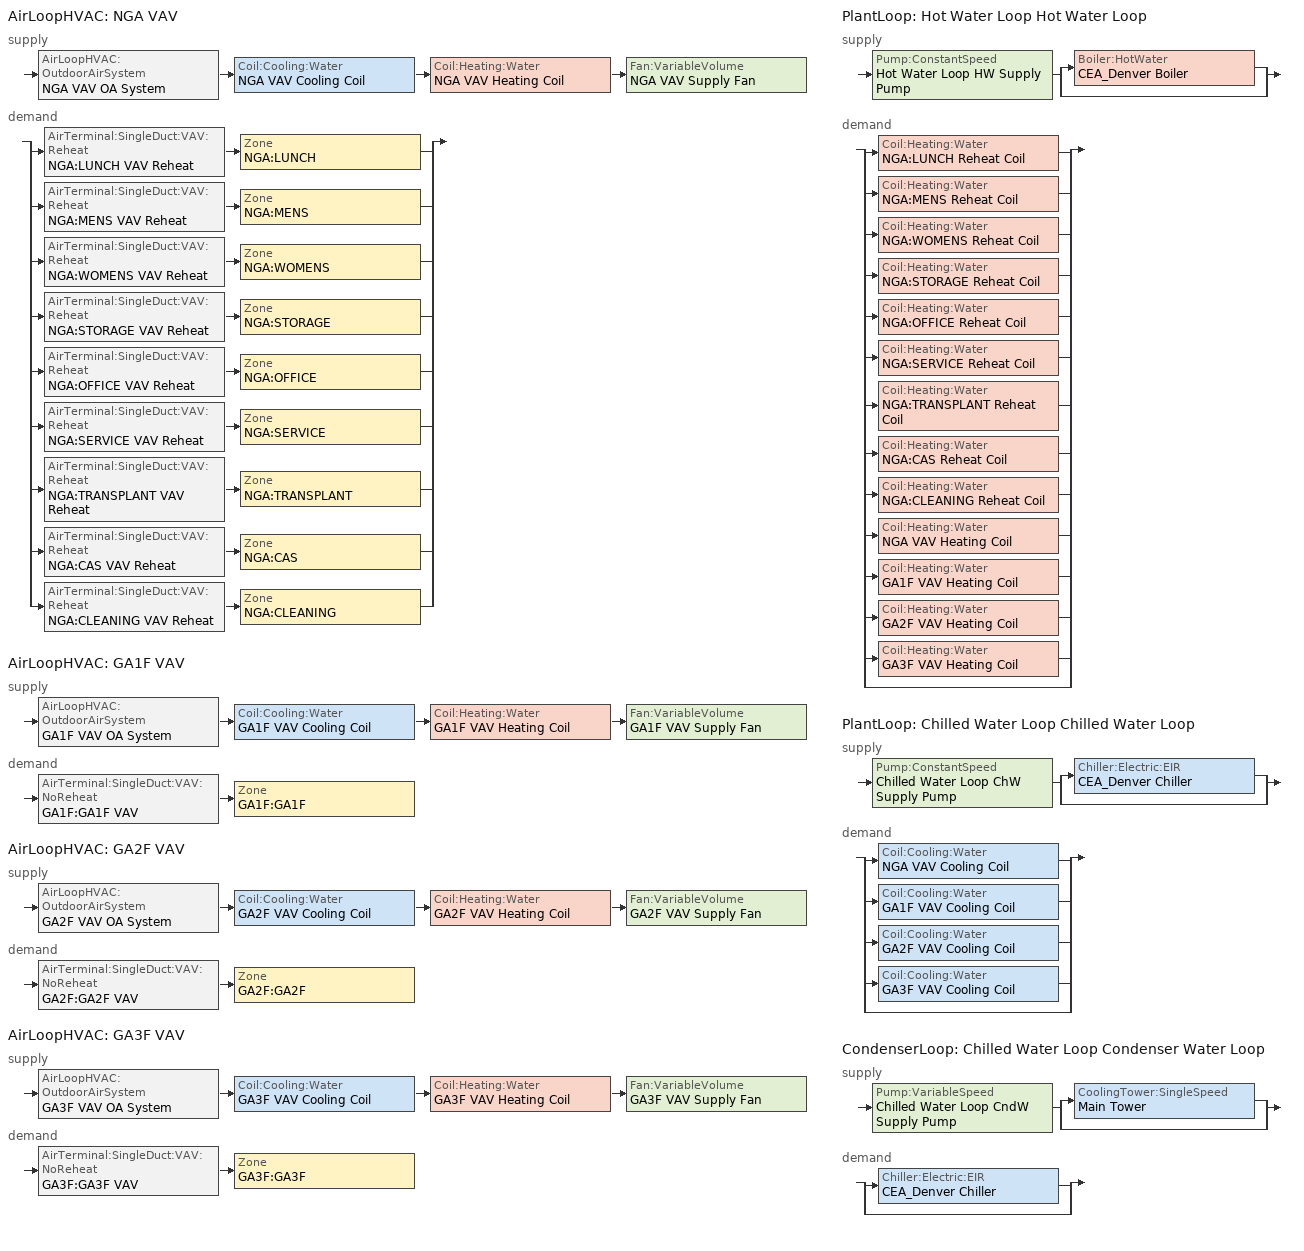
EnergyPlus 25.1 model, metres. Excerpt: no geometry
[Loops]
AirLoopHVAC 'NGA VAV'
 supply: AirLoopHVAC:OutdoorAirSystem 'NGA VAV OA System' > Coil:Cooling:Water 'NGA VAV Cooling Coil' > Coil:Heating:Water 'NGA VAV Heating Coil' > Fan:VariableVolume 'NGA VAV Supply Fan'
 demand: split
  | AirTerminal:SingleDuct:VAV:Reheat 'NGA:LUNCH VAV Reheat' > Zone 'NGA:LUNCH'
  | AirTerminal:SingleDuct:VAV:Reheat 'NGA:MENS VAV Reheat' > Zone 'NGA:MENS'
  | AirTerminal:SingleDuct:VAV:Reheat 'NGA:WOMENS VAV Reheat' > Zone 'NGA:WOMENS'
  | AirTerminal:SingleDuct:VAV:Reheat 'NGA:STORAGE VAV Reheat' > Zone 'NGA:STORAGE'
  | AirTerminal:SingleDuct:VAV:Reheat 'NGA:OFFICE VAV Reheat' > Zone 'NGA:OFFICE'
  | AirTerminal:SingleDuct:VAV:Reheat 'NGA:SERVICE VAV Reheat' > Zone 'NGA:SERVICE'
  | AirTerminal:SingleDuct:VAV:Reheat 'NGA:TRANSPLANT VAV Reheat' > Zone 'NGA:TRANSPLANT'
  | AirTerminal:SingleDuct:VAV:Reheat 'NGA:CAS VAV Reheat' > Zone 'NGA:CAS'
  | AirTerminal:SingleDuct:VAV:Reheat 'NGA:CLEANING VAV Reheat' > Zone 'NGA:CLEANING'
AirLoopHVAC 'GA1F VAV'
 supply: AirLoopHVAC:OutdoorAirSystem 'GA1F VAV OA System' > Coil:Cooling:Water 'GA1F VAV Cooling Coil' > Coil:Heating:Water 'GA1F VAV Heating Coil' > Fan:VariableVolume 'GA1F VAV Supply Fan'
 demand: AirTerminal:SingleDuct:VAV:NoReheat 'GA1F:GA1F VAV' > Zone 'GA1F:GA1F'
AirLoopHVAC 'GA2F VAV'
 supply: AirLoopHVAC:OutdoorAirSystem 'GA2F VAV OA System' > Coil:Cooling:Water 'GA2F VAV Cooling Coil' > Coil:Heating:Water 'GA2F VAV Heating Coil' > Fan:VariableVolume 'GA2F VAV Supply Fan'
 demand: AirTerminal:SingleDuct:VAV:NoReheat 'GA2F:GA2F VAV' > Zone 'GA2F:GA2F'
AirLoopHVAC 'GA3F VAV'
 supply: AirLoopHVAC:OutdoorAirSystem 'GA3F VAV OA System' > Coil:Cooling:Water 'GA3F VAV Cooling Coil' > Coil:Heating:Water 'GA3F VAV Heating Coil' > Fan:VariableVolume 'GA3F VAV Supply Fan'
 demand: AirTerminal:SingleDuct:VAV:NoReheat 'GA3F:GA3F VAV' > Zone 'GA3F:GA3F'
PlantLoop 'Hot Water Loop Hot Water Loop'
 supply: Pump:ConstantSpeed 'Hot Water Loop HW Supply Pump' > split
  | Boiler:HotWater 'CEA_Denver Boiler'
  | bypass
 demand: split
  | Coil:Heating:Water 'NGA:LUNCH Reheat Coil'
  | Coil:Heating:Water 'NGA:MENS Reheat Coil'
  | Coil:Heating:Water 'NGA:WOMENS Reheat Coil'
  | Coil:Heating:Water 'NGA:STORAGE Reheat Coil'
  | Coil:Heating:Water 'NGA:OFFICE Reheat Coil'
  | Coil:Heating:Water 'NGA:SERVICE Reheat Coil'
  | Coil:Heating:Water 'NGA:TRANSPLANT Reheat Coil'
  | Coil:Heating:Water 'NGA:CAS Reheat Coil'
  | Coil:Heating:Water 'NGA:CLEANING Reheat Coil'
  | Coil:Heating:Water 'NGA VAV Heating Coil'
  | Coil:Heating:Water 'GA1F VAV Heating Coil'
  | Coil:Heating:Water 'GA2F VAV Heating Coil'
  | Coil:Heating:Water 'GA3F VAV Heating Coil'
  | bypass
PlantLoop 'Chilled Water Loop Chilled Water Loop'
 supply: Pump:ConstantSpeed 'Chilled Water Loop ChW Supply Pump' > split
  | Chiller:Electric:EIR 'CEA_Denver Chiller'
  | bypass
 demand: split
  | Coil:Cooling:Water 'NGA VAV Cooling Coil'
  | Coil:Cooling:Water 'GA1F VAV Cooling Coil'
  | Coil:Cooling:Water 'GA2F VAV Cooling Coil'
  | Coil:Cooling:Water 'GA3F VAV Cooling Coil'
  | bypass
CondenserLoop 'Chilled Water Loop Condenser Water Loop'
 supply: Pump:VariableSpeed 'Chilled Water Loop CndW Supply Pump' > split
  | CoolingTower:SingleSpeed 'Main Tower'
  | bypass
 demand: split
  | Chiller:Electric:EIR 'CEA_Denver Chiller'
  | bypass
[WindowProperty:FrameAndDivider]
1: Frame Width {m}=0.04; Frame Outside Projection {m}=0; Frame Inside Projection {m}=0; Frame Conductance {W/m2-K}=1.30594; Ratio of Frame-Edge Glass Conductance to Center-Of-Glass Conductance=1; Frame Solar Absorptance=0.5; Frame Visible Absorptance=0.5; Frame Thermal Hemispherical Emissivity=0.9; Divider Type=DividedLite; Divider Width {m}=0.02; Number of Horizontal Dividers=1; Number of Vertical Dividers=1; Divider Outside Projection {m}=0; Divider Inside Projection {m}=0; Divider Conductance {W/m2-K}=1.30594; Ratio of Divider-Edge Glass Conductance to Center-Of-Glass Conductance=1; Divider Solar Absorptance=0.5; Divider Visible Absorptance=0.5; Divider Thermal Hemispherical Emissivity=0.9; Outside Reveal Solar Absorptance=0.5; Inside Sill Depth {m}=0; Inside Sill Solar Absorptance=0.5; Inside Reveal Depth {m}=0; Inside Reveal Solar Absorptance=0.5; NFRC Product Type for Assembly Calculations=CurtainWall
[ControlledEnvironmentAgriculture] Evapotranspiration Calculation Method=Penman-Monteith; Lighting Method=LED; LED Schedule=LED Sch; Crop Density=21; Growing Days After Transplant=28; LED Nominal Intensity {umol/m2-s}=347.2; LED Nominal Power {W}=525657.6; Radiant Fraction of LED Lights=0.6; Temperature Pre-Calculation {C}=20; Carbon Dioxide Concentration Pre-Calculation=400; Photoperiod Pre-Calculation=16
Name | Zone or Space
PlantFactory_1F | GA1F:GA1F
PlantFactory_2F | GA2F:GA2F
PlantFactory_3F | GA3F:GA3F
[DesignSpecification:OutdoorAir] Outdoor Air Method=Flow/Person; Outdoor Air Flow per Person {m3/s-person}=0.0125
SZ DSOA GA1F:GA1F; SZ DSOA GA2F:GA2F; SZ DSOA GA3F:GA3F; SZ DSOA NGA:LUNCH; SZ DSOA NGA:MENS; SZ DSOA NGA:WOMENS; SZ DSOA NGA:STORAGE; SZ DSOA NGA:OFFICE; SZ DSOA NGA:SERVICE; SZ DSOA NGA:TRANSPLANT; SZ DSOA NGA:CAS; SZ DSOA NGA:CLEANING
[DesignSpecification:ZoneAirDistribution] Zone Air Distribution Effectiveness in Cooling Mode=1; Zone Air Distribution Effectiveness in Heating Mode=1
SZ DSZAD GA1F:GA1F; SZ DSZAD GA2F:GA2F; SZ DSZAD GA3F:GA3F; SZ DSZAD NGA:LUNCH; SZ DSZAD NGA:MENS; SZ DSZAD NGA:WOMENS; SZ DSZAD NGA:STORAGE; SZ DSZAD NGA:OFFICE; SZ DSZAD NGA:SERVICE; SZ DSZAD NGA:TRANSPLANT; SZ DSZAD NGA:CAS; SZ DSZAD NGA:CLEANING
[Sizing:Zone] Zone Cooling Design Supply Air Temperature Input Method=SupplyAirTemperature; Zone Cooling Design Supply Air Temperature {C}=14; Zone Cooling Design Supply Air Temperature Difference {deltaC}=11.11; Zone Heating Design Supply Air Temperature Input Method=SupplyAirTemperature; Zone Heating Design Supply Air Temperature {C}=50; Zone Heating Design Supply Air Temperature Difference {deltaC}=30; Zone Cooling Design Supply Air Humidity Ratio {kgWater/kgDryAir}=0.008; Zone Heating Design Supply Air Humidity Ratio {kgWater/kgDryAir}=0.008; Cooling Design Air Flow Method=DesignDay; Cooling Design Air Flow Rate {m3/s}=0; Cooling Minimum Air Flow Fraction=0; Heating Design Air Flow Method=DesignDay; Heating Design Air Flow Rate {m3/s}=0; Heating Maximum Air Flow Fraction=0
Name | Design Specification Outdoor Air Object | Design Specification Zone Air Distribution Object
GA1F:GA1F | SZ DSOA GA1F:GA1F | SZ DSZAD GA1F:GA1F
GA2F:GA2F | SZ DSOA GA2F:GA2F | SZ DSZAD GA2F:GA2F
GA3F:GA3F | SZ DSOA GA3F:GA3F | SZ DSZAD GA3F:GA3F
NGA:LUNCH | SZ DSOA NGA:LUNCH | SZ DSZAD NGA:LUNCH
NGA:MENS | SZ DSOA NGA:MENS | SZ DSZAD NGA:MENS
NGA:WOMENS | SZ DSOA NGA:WOMENS | SZ DSZAD NGA:WOMENS
NGA:STORAGE | SZ DSOA NGA:STORAGE | SZ DSZAD NGA:STORAGE
NGA:OFFICE | SZ DSOA NGA:OFFICE | SZ DSZAD NGA:OFFICE
NGA:SERVICE | SZ DSOA NGA:SERVICE | SZ DSZAD NGA:SERVICE
NGA:TRANSPLANT | SZ DSOA NGA:TRANSPLANT | SZ DSZAD NGA:TRANSPLANT
NGA:CAS | SZ DSOA NGA:CAS | SZ DSZAD NGA:CAS
NGA:CLEANING | SZ DSOA NGA:CLEANING | SZ DSZAD NGA:CLEANING
[Sizing:System] Type of Load to Size On=Sensible; Design Outdoor Air Flow Rate {m3/s}=autosize; Central Heating Maximum System Air Flow Ratio=0.5; Preheat Design Temperature {C}=7.2; Preheat Design Humidity Ratio {kgWater/kgDryAir}=0.008; Precool Design Temperature {C}=11; Precool Design Humidity Ratio {kgWater/kgDryAir}=0.008; Central Cooling Design Supply Air Temperature {C}=12.8; Central Heating Design Supply Air Temperature {C}=20; Type of Zone Sum to Use=NonCoincident; 100% Outdoor Air in Cooling=No; 100% Outdoor Air in Heating=No; Central Cooling Design Supply Air Humidity Ratio {kgWater/kgDryAir}=0.008; Central Heating Design Supply Air Humidity Ratio {kgWater/kgDryAir}=0.008; Cooling Supply Air Flow Rate Method=DesignDay; Cooling Supply Air Flow Rate {m3/s}=0; Heating Supply Air Flow Rate Method=DesignDay; Heating Supply Air Flow Rate {m3/s}=0; System Outdoor Air Method=ZoneSum; Zone Maximum Outdoor Air Fraction=1; Cooling Design Capacity Method=CoolingDesignCapacity; Cooling Design Capacity {W}=autosize; Heating Design Capacity Method=HeatingDesignCapacity; Heating Design Capacity {W}=autosize; Central Cooling Capacity Control Method=VAV
NGA VAV; GA1F VAV; GA2F VAV; GA3F VAV
[Sizing:Plant]
Name | Loop Type | Design Loop Exit Temperature {C} | Loop Design Temperature Difference {deltaC}
Hot Water Loop Hot Water Loop | Heating | 82 | 11
Chilled Water Loop Chilled Water Loop | Cooling | 7.22 | 6.67
Chilled Water Loop Condenser Water Loop | Condenser | 29.4 | 5.6
[ZoneControl:Thermostat] Control Type Schedule=HVACTemplate-Always 4
Name | Zone or ZoneList | Control 1
GA1F:GA1F Thermostat | GA1F:GA1F | GA Thermostat Dual SP Control
GA2F:GA2F Thermostat | GA2F:GA2F | GA Thermostat Dual SP Control
GA3F:GA3F Thermostat | GA3F:GA3F | GA Thermostat Dual SP Control
NGA:LUNCH Thermostat | NGA:LUNCH | NGA Thermostat Dual SP Control
NGA:MENS Thermostat | NGA:MENS | NGA Thermostat Dual SP Control
NGA:WOMENS Thermostat | NGA:WOMENS | NGA Thermostat Dual SP Control
NGA:STORAGE Thermostat | NGA:STORAGE | NGA Thermostat Dual SP Control
NGA:OFFICE Thermostat | NGA:OFFICE | NGA Thermostat Dual SP Control
NGA:SERVICE Thermostat | NGA:SERVICE | NGA Thermostat Dual SP Control
NGA:TRANSPLANT Thermostat | NGA:TRANSPLANT | NGA Thermostat Dual SP Control
NGA:CAS Thermostat | NGA:CAS | NGA Thermostat Dual SP Control
NGA:CLEANING Thermostat | NGA:CLEANING | NGA Thermostat Dual SP Control
[ThermostatSetpoint:DualSetpoint]
Name | Heating Setpoint Temperature Schedule | Cooling Setpoint Temperature Schedule
GA Thermostat Dual SP Control | GA Htg | GA Clg
NGA Thermostat Dual SP Control | NGA Htg | NGA Clg
[AirTerminal:SingleDuct:VAV:NoReheat] Maximum Air Flow Rate {m3/s}=autosize; Zone Minimum Air Flow Input Method=Constant; Constant Minimum Air Flow Fraction=0.3
GA1F:GA1F VAV; GA2F:GA2F VAV; GA3F:GA3F VAV
[AirTerminal:SingleDuct:VAV:Reheat] Maximum Air Flow Rate {m3/s}=autosize; Zone Minimum Air Flow Input Method=Constant; Constant Minimum Air Flow Fraction=0.3; Maximum Hot Water or Steam Flow Rate {m3/s}=autosize; Minimum Hot Water or Steam Flow Rate {m3/s}=0; Convergence Tolerance=0.001; Damper Heating Action=Reverse
Name | Reheat Coil
NGA:LUNCH VAV Reheat | NGA:LUNCH Reheat Coil
NGA:MENS VAV Reheat | NGA:MENS Reheat Coil
NGA:WOMENS VAV Reheat | NGA:WOMENS Reheat Coil
NGA:STORAGE VAV Reheat | NGA:STORAGE Reheat Coil
NGA:OFFICE VAV Reheat | NGA:OFFICE Reheat Coil
NGA:SERVICE VAV Reheat | NGA:SERVICE Reheat Coil
NGA:TRANSPLANT VAV Reheat | NGA:TRANSPLANT Reheat Coil
NGA:CAS VAV Reheat | NGA:CAS Reheat Coil
NGA:CLEANING VAV Reheat | NGA:CLEANING Reheat Coil
[Zone equipment]
GA1F:GA1F: GA1F:GA1F VAV
GA2F:GA2F: GA2F:GA2F VAV
GA3F:GA3F: GA3F:GA3F VAV
NGA:LUNCH: NGA:LUNCH VAV Reheat
NGA:MENS: NGA:MENS VAV Reheat
NGA:WOMENS: NGA:WOMENS VAV Reheat
NGA:STORAGE: NGA:STORAGE VAV Reheat
NGA:OFFICE: NGA:OFFICE VAV Reheat
NGA:SERVICE: NGA:SERVICE VAV Reheat
NGA:TRANSPLANT: NGA:TRANSPLANT VAV Reheat
NGA:CAS: NGA:CAS VAV Reheat
NGA:CLEANING: NGA:CLEANING VAV Reheat
[Fan:VariableVolume] Availability Schedule=HVACTemplate-Always 1; Fan Total Efficiency=0.7; Pressure Rise {Pa}=1000; Maximum Flow Rate {m3/s}=autosize; Fan Power Minimum Flow Rate Input Method=Fraction; Fan Power Minimum Flow Fraction=0.25; Motor Efficiency=0.9; Motor In Airstream Fraction=1; Fan Power Coefficient 1=0.350712; Fan Power Coefficient 2=0.308505; Fan Power Coefficient 3=-0.541374; Fan Power Coefficient 4=0.871988; Fan Power Coefficient 5=0
NGA VAV Supply Fan; GA1F VAV Supply Fan; GA2F VAV Supply Fan; GA3F VAV Supply Fan
[Coil:Cooling:Water] Design Water Flow Rate {m3/s}=autosize; Design Air Flow Rate {m3/s}=autosize; Design Inlet Water Temperature {C}=autosize; Design Inlet Air Temperature {C}=autosize; Design Outlet Air Temperature {C}=autosize; Design Inlet Air Humidity Ratio {kgWater/kgDryAir}=autosize; Design Outlet Air Humidity Ratio {kgWater/kgDryAir}=autosize; Type of Analysis=DetailedAnalysis; Heat Exchanger Configuration=CrossFlow
NGA VAV Cooling Coil; GA1F VAV Cooling Coil; GA2F VAV Cooling Coil; GA3F VAV Cooling Coil
[Coil:Heating:Water] U-Factor Times Area Value {W/K}=autosize; Maximum Water Flow Rate {m3/s}=autosize; Performance Input Method=UFactorTimesAreaAndDesignWaterFlowRate; Rated Capacity {W}=autosize; Rated Inlet Water Temperature {C}=82.2; Rated Inlet Air Temperature {C}=16.6; Rated Outlet Water Temperature {C}=71.1; Rated Outlet Air Temperature {C}=32.2; Rated Ratio for Air and Water Convection=0.5
NGA:LUNCH Reheat Coil; NGA:MENS Reheat Coil; NGA:WOMENS Reheat Coil; NGA:STORAGE Reheat Coil; NGA:OFFICE Reheat Coil; NGA:SERVICE Reheat Coil; NGA:TRANSPLANT Reheat Coil; NGA:CAS Reheat Coil; NGA:CLEANING Reheat Coil; NGA VAV Heating Coil; GA1F VAV Heating Coil; GA2F VAV Heating Coil; GA3F VAV Heating Coil
[Controller:WaterCoil] Control Variable=Temperature; Actuator Variable=Flow; Controller Convergence Tolerance {deltaC}=autosize; Maximum Actuated Flow {m3/s}=autosize; Minimum Actuated Flow {m3/s}=0
Name | Action
NGA VAV Cooling Coil Controller; GA1F VAV Cooling Coil Controller; GA2F VAV Cooling Coil Controller; GA3F VAV Cooling Coil Controller | Reverse
NGA VAV Heating Coil Controller; GA1F VAV Heating Coil Controller; GA2F VAV Heating Coil Controller; GA3F VAV Heating Coil Controller | Normal
[Controller:OutdoorAir] Minimum Outdoor Air Flow Rate {m3/s}=autosize; Maximum Outdoor Air Flow Rate {m3/s}=autosize; Economizer Control Type=DifferentialDryBulb; Economizer Control Action Type=ModulateFlow; Lockout Type=NoLockout; Minimum Limit Type=FixedMinimum
NGA VAV OA Controller; GA1F VAV OA Controller; GA2F VAV OA Controller; GA3F VAV OA Controller
[AirLoopHVAC] Design Supply Air Flow Rate {m3/s}=autosize
NGA VAV; GA1F VAV; GA2F VAV; GA3F VAV
[Pump:VariableSpeed]
Chilled Water Loop CndW Supply Pump: Design Maximum Flow Rate {m3/s}=autosize; Design Pump Head {Pa}=179352; Design Power Consumption {W}=autosize; Motor Efficiency=0.9; Fraction of Motor Inefficiencies to Fluid Stream=0; Coefficient 1 of the Part Load Performance Curve=0; Coefficient 2 of the Part Load Performance Curve=0; Coefficient 3 of the Part Load Performance Curve=1; Coefficient 4 of the Part Load Performance Curve=0; Design Minimum Flow Rate {m3/s}=0; Pump Control Type=Intermittent
[Pump:ConstantSpeed] Design Flow Rate {m3/s}=autosize; Design Pump Head {Pa}=179352; Design Power Consumption {W}=autosize; Motor Efficiency=0.9; Fraction of Motor Inefficiencies to Fluid Stream=0; Pump Control Type=Intermittent
Hot Water Loop HW Supply Pump; Chilled Water Loop ChW Supply Pump
[Boiler:HotWater]
CEA_Denver Boiler: Fuel Type=Electricity; Nominal Capacity {W}=autosize; Nominal Thermal Efficiency=0.8; Efficiency Curve Temperature Evaluation Variable=LeavingBoiler; Normalized Boiler Efficiency Curve=CEA_Denver Boiler Efficiency Curve; Design Water Flow Rate {m3/s}=autosize; Minimum Part Load Ratio=0; Maximum Part Load Ratio=1.1; Optimum Part Load Ratio=1; Water Outlet Upper Temperature Limit {C}=100; Boiler Flow Mode=ConstantFlow; On Cycle Parasitic Electric Load {W}=0; Sizing Factor=1
[Chiller:Electric:EIR]
CEA_Denver Chiller: Reference Capacity {W}=autosize; Reference COP {W/W}=3.2; Reference Leaving Chilled Water Temperature {C}=6.67; Reference Entering Condenser Fluid Temperature {C}=29.4; Reference Chilled Water Flow Rate {m3/s}=autosize; Reference Condenser Fluid Flow Rate {m3/s}=autosize; Cooling Capacity Function of Temperature Curve=CEA_Denver Chiller RecipCapFT; Electric Input to Cooling Output Ratio Function of Temperature Curve=CEA_Denver Chiller RecipEIRFT; Electric Input to Cooling Output Ratio Function of Part Load Ratio Curve=CEA_Denver Chiller RecipEIRFPLR; Minimum Part Load Ratio=0; Maximum Part Load Ratio=1; Optimum Part Load Ratio=1; Minimum Unloading Ratio=0.25; Condenser Type=WaterCooled; Fraction of Compressor Electric Consumption Rejected by Condenser=1; Leaving Chilled Water Lower Temperature Limit {C}=5; Chiller Flow Mode=ConstantFlow; Design Heat Recovery Water Flow Rate {m3/s}=0; Sizing Factor=1
[CoolingTower:SingleSpeed]
Main Tower: Design Water Flow Rate {m3/s}=autosize; Design Air Flow Rate {m3/s}=autosize; Design Fan Power {W}=autosize; Design U-Factor Times Area Value {W/K}=autosize; Free Convection Regime Air Flow Rate {m3/s}=autocalculate; Free Convection Regime U-Factor Times Area Value {W/K}=autocalculate; Performance Input Method=UFactorTimesAreaAndDesignWaterFlowRate; Free Convection Capacity {W}=autocalculate; Evaporation Loss Mode=SaturatedExit; Drift Loss Percent {percent}=0.008; Blowdown Calculation Mode=ConcentrationRatio; Blowdown Concentration Ratio=3; Capacity Control=FanCycling; Sizing Factor=1
[PlantLoop] Fluid Type=Water; Maximum Loop Flow Rate {m3/s}=autosize; Minimum Loop Flow Rate {m3/s}=0; Plant Loop Volume {m3}=autosize; Load Distribution Scheme=SequentialLoad; Plant Loop Demand Calculation Scheme=SingleSetpoint
Name | Plant Equipment Operation Scheme | Maximum Loop Temperature {C} | Minimum Loop Temperature {C} | Common Pipe Simulation
Hot Water Loop Hot Water Loop | Hot Water Loop Operation | 100 | 10
Chilled Water Loop Chilled Water Loop | Chilled Water Loop Chiller Operation | 98 | 1 | None
[CondenserLoop]
Chilled Water Loop Condenser Water Loop: Fluid Type=Water; Condenser Equipment Operation Scheme=Chilled Water Loop Condenser Operation; Maximum Loop Temperature {C}=80; Minimum Loop Temperature {C}=5; Maximum Loop Flow Rate {m3/s}=autosize; Minimum Loop Flow Rate {m3/s}=0; Condenser Loop Volume {m3}=autosize; Load Distribution Scheme=SequentialLoad
[PlantEquipmentList]
Hot Water Loop All Equipment: CEA_Denver Boiler
Chilled Water Loop All Chillers: CEA_Denver Chiller
[CondenserEquipmentList]
Chilled Water Loop All Condensers: Main Tower
[PlantEquipmentOperation:CoolingLoad] Load Range 1 Lower Limit {W}=0; Load Range 1 Upper Limit {W}=1000000000000000
Name | Range 1 Equipment List
Chilled Water Loop Chiller Operation All Hours | Chilled Water Loop All Chillers
Chilled Water Loop Condenser Operation All Hours | Chilled Water Loop All Condensers
[PlantEquipmentOperation:HeatingLoad]
Hot Water Loop Operation All Hours: Load Range 1 Lower Limit {W}=0; Load Range 1 Upper Limit {W}=1000000000000000; Range 1 Equipment List=Hot Water Loop All Equipment
[PlantEquipmentOperationSchemes] Control Scheme 1 Schedule=HVACTemplate-Always 1
Name | Control Scheme 1
Hot Water Loop Operation | Hot Water Loop Operation All Hours
Chilled Water Loop Chiller Operation | Chilled Water Loop Chiller Operation All Hours
[CondenserEquipmentOperationSchemes]
Chilled Water Loop Condenser Operation: Control Scheme 1=Chilled Water Loop Condenser Operation All Hours; Control Scheme 1 Schedule=HVACTemplate-Always 1
[SetpointManager:Scheduled] Control Variable=Temperature
Name | Schedule | Setpoint Node or NodeList
NGA VAV Cooling Supply Air Temp Manager | HVACTemplate-Always 12.8 | NGA VAV Supply Fan Outlet
NGA VAV Heating Supply Air Temp Manager | HVACTemplate-Always 10 | NGA VAV Supply Path Inlet
GA1F VAV Cooling Supply Air Temp Manager | HVACTemplate-Always 12.8 | GA1F VAV Supply Fan Outlet
GA1F VAV Heating Supply Air Temp Manager | HVACTemplate-Always 10 | GA1F VAV Supply Path Inlet
GA2F VAV Cooling Supply Air Temp Manager | HVACTemplate-Always 12.8 | GA2F VAV Supply Fan Outlet
GA2F VAV Heating Supply Air Temp Manager | HVACTemplate-Always 10 | GA2F VAV Supply Path Inlet
GA3F VAV Cooling Supply Air Temp Manager | HVACTemplate-Always 12.8 | GA3F VAV Supply Fan Outlet
GA3F VAV Heating Supply Air Temp Manager | HVACTemplate-Always 10 | GA3F VAV Supply Path Inlet
[SetpointManager:MixedAir] Control Variable=Temperature
Name | Setpoint Node or NodeList
NGA VAV Cooling Coil Air Temp Manager | NGA VAV Mixed Air Nodes
NGA VAV Heating Coil Air Temp Manager | NGA VAV Heating Coil Outlet
GA1F VAV Cooling Coil Air Temp Manager | GA1F VAV Mixed Air Nodes
GA1F VAV Heating Coil Air Temp Manager | GA1F VAV Heating Coil Outlet
GA2F VAV Cooling Coil Air Temp Manager | GA2F VAV Mixed Air Nodes
GA2F VAV Heating Coil Air Temp Manager | GA2F VAV Heating Coil Outlet
GA3F VAV Cooling Coil Air Temp Manager | GA3F VAV Mixed Air Nodes
GA3F VAV Heating Coil Air Temp Manager | GA3F VAV Heating Coil Outlet
[Schedule:Day:Hourly]
0: 0, 0, 0, 0, 0, 0, 0, 0, 0, 0, 0, 0, 0, 0, 0, 0, 0, 0, 0, 0, 0, 0, 0, 0
[Schedule:Compact]
NGA Htg: Through: 12/31, For: AllDays, Until: 24:00, 20
NGA Clg: Through: 31 Dec, For: AllDays, Until: 24:00, 24
LED Sch: Through: 12/31, For: AllDays, Until: 16:00, 1, Until: 24:00, 0
GA Htg: Through: 31 Dec, For: AllDays, Until: 24:00, 18
GA Clg: Through: 31 Dec, For: AllDays, Until: 24:00, 20
HVACTemplate-Always 4: Through: 12/31, For: AllDays, Until: 24:00, 4
HVACTemplate-Always 1: Through: 12/31, For: AllDays, Until: 24:00, 1
HVACTemplate-Always 12.8: Through: 12/31, For: AllDays, Until: 24:00, 12.8
HVACTemplate-Always 10: Through: 12/31, For: AllDays, Until: 24:00, 10
[Curve:Quadratic] Minimum Value of x=0; Maximum Value of x=1
Name | Coefficient1 Constant | Coefficient2 x | Coefficient3 x**2
CEA_Denver Boiler Efficiency Curve | 0.97 | 0.0633 | -0.0333
CEA_Denver Chiller RecipEIRFPLR | 0.088065 | 1.137742 | -0.225806
[Curve:Biquadratic] Minimum Value of x=5; Maximum Value of x=10; Minimum Value of y=24; Maximum Value of y=35
Name | Coefficient1 Constant | Coefficient2 x | Coefficient3 x**2 | Coefficient4 y | Coefficient5 y**2 | Coefficient6 x*y
CEA_Denver Chiller RecipCapFT | 0.507883 | 0.145228 | -0.00625644 | -0.0011178 | -0.0001296 | -0.00028188
CEA_Denver Chiller RecipEIRFT | 1.03076 | -0.103536 | 0.00710208 | 0.0093186 | 0.00031752 | -0.00104328
